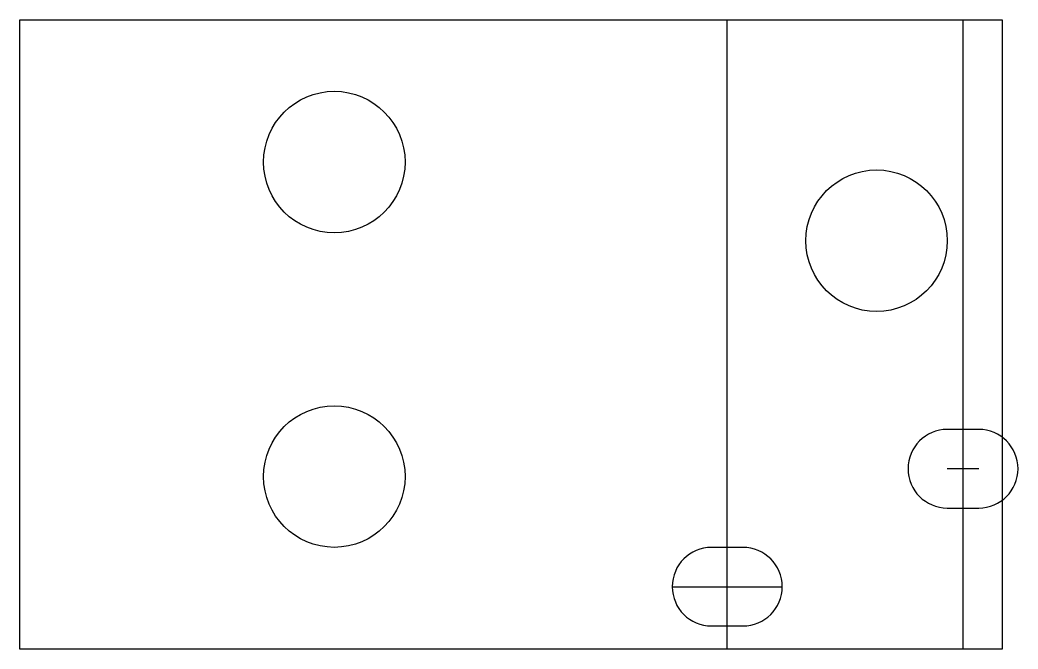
# Model space of a CAD drawing. Header units: millimetres. Extents: x 0 to 12.7, y -8 to 0.
import ezdxf

# ---------------------------------------------------------------- set-up
doc = ezdxf.new("R2010")
doc.units = ezdxf.units.MM
doc.layers.get('0').update_dxf_attribs({"linetype": 'CONTINUOUS'})

msp = doc.modelspace()

# ---------------------------------------------------------------- linework, layer by layer
for p, q in [((9, -8), (9, 0)), ((12, -8), (12, 0)), ((12.2, -5.707), (11.8, -5.707)), ((8.3, -7.207), (9.7, -7.207))]:
    msp.add_line(p, q)
msp.add_lwpolyline([(0, 0), (12.5, 0), (12.5, -8), (0, -8)], close=True)
for points in [[(11.8, -5.207, 1), (11.8, -6.207), (12.2, -6.207, 1), (12.2, -5.207)], [(8.8, -7.707), (9.2, -7.707, 1), (9.2, -6.707), (8.8, -6.707, 1)]]:
    msp.add_lwpolyline(points, format="xyb", close=True)
for centre in [(4, -1.807), (10.9, -2.807), (4, -5.807)]:
    msp.add_circle(centre, 0.9)

doc.saveas('drawing.dxf')
